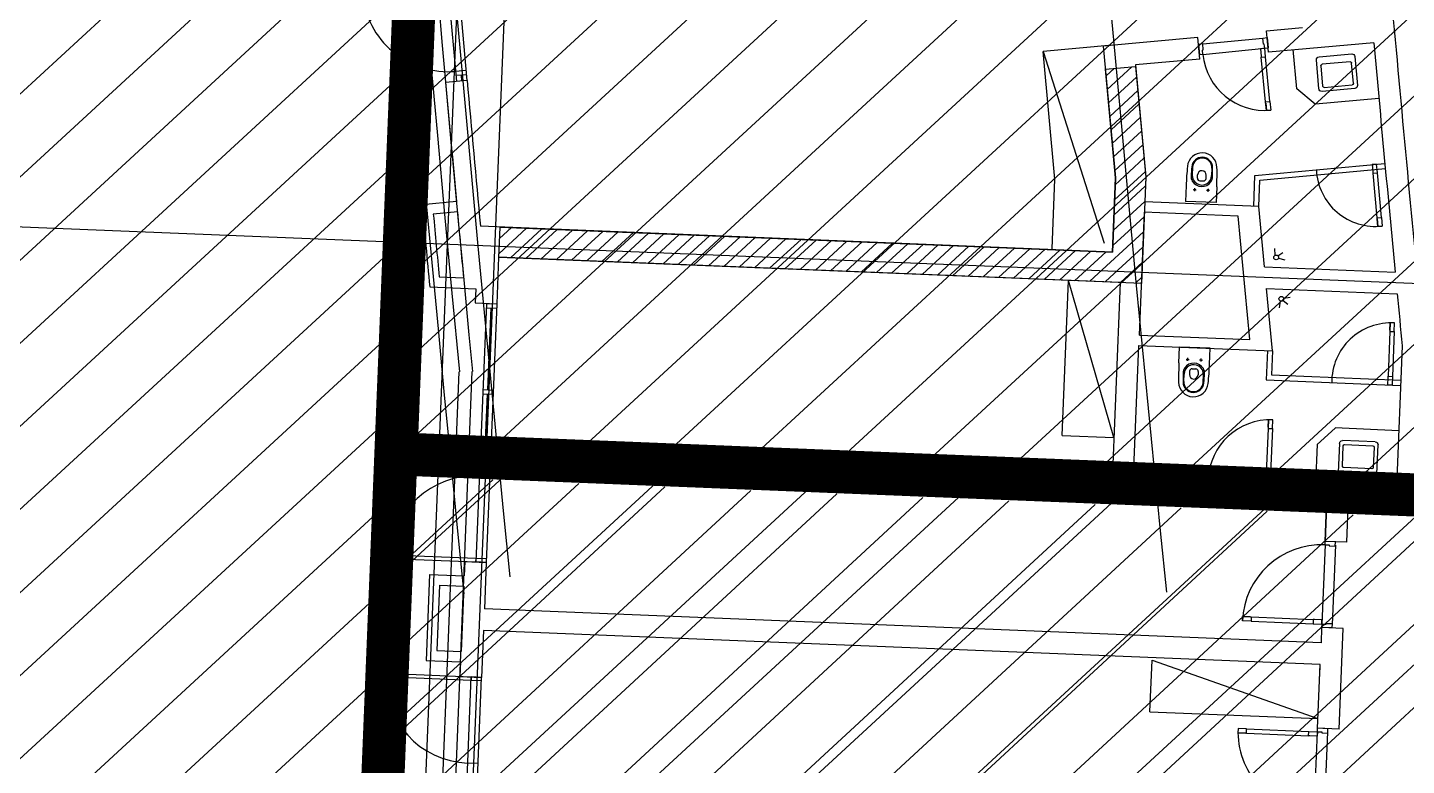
# Model space of a CAD drawing. Extents: x -678889171 to 586587, y -792238163 to 335485.
# Drawn here: x -678735730 to -678719757, y -792112432 to -792103875 of the extents above; entities that cross this region are included whole.
import ezdxf
from ezdxf.enums import TextEntityAlignment as Align

# ---------------------------------------------------------------- set-up
doc = ezdxf.new("R2010")
doc.units = 0
doc.header["$MEASUREMENT"] = 0
for name, color, linetype in [('A-ANNO-LEGN', 252, 'Continuous'), ('A-FLOR-PATT', 252, 'Continuous'), ('A-SITE-PATT', 252, 'Continuous'), ('A-WALL', 252, 'Continuous')]:
    doc.layers.add(name, color=color, linetype=linetype)
for name, color, linetype, lineweight in [('BASEMENT3 LAYOUT$0$A-TABL-TEXT', 252, 'Continuous', 30), ('BASEMENT3 LAYOUT$0$HATCH3', 252, 'Continuous', 15), ('BASEMENT3 LAYOUT$0$HATCH5', 252, 'Continuous', 15), ('BASEMENT3 LAYOUT$0$TEXT6', 252, 'Continuous', 0)]:
    doc.layers.add(name, color=color, linetype=linetype, lineweight=lineweight)
doc.styles.add('Ground floor Towers$0$$Bas01-Rname$0$EN-SC', font='swissc.ttf')
doc.styles.add('Ground floor Towers$0$$Bas01-Rname$0$EN-SCL', font='swisscl.ttf')
doc.styles.add('Ground floor Towers$0$04-Ground Floor$0$V2-lower ground$0$LEVEL  FOR LICENSE LOWER GR$0$$LG- LEVEL$0$AR-SR', font='sarb.shx')

# ---------------------------------------------------------------- blocks, each defined once
blk = doc.blocks.new('A$C61C61320')
at = {"layer": 'BASEMENT3 LAYOUT$0$HATCH3'}
h = blk.add_hatch(dxfattribs=at)
h.set_pattern_fill('JIS_WOOD', color=256, scale=1000, style=0)
h.set_pattern_definition([(45, (-845711.5632553247, -468029.5931597503), (-499.9999991609842, 499.9999991609843), [])])
h.paths.add_polyline_path([(11086.00013759569, -61354.85490543771), (12440.74077330553, -169431.9252005816), (-18168.17453308101, -169031.9252005816), (-24087.31416799291, -98540.68329571502), (-23668.41511030192, -60233.84526748693)])
at = {"layer": 'BASEMENT3 LAYOUT$0$HATCH5'}
h = blk.add_hatch(dxfattribs=at)
h.set_pattern_fill('JIS_WOOD', color=256, scale=1000, style=0)
h.set_pattern_definition([(45, (-845680.2949388556, -470481.0696760565), (-499.9999991609842, 499.9999991609843), [])])
h.paths.add_polyline_path([(12440.74077330553, -169431.9252005816), (13408.27617370361, -243253.7315873399), (7111.185080291936, -248399.4795461658), (-61957.46107163071, -237877.8060760189), (-55832.26724016038, -200866.3395951205), (-20860.02674167091, -206712.4958959252), (-20783.43353955913, -208437.764712235), (-16504.6553898881, -208719.7022090854), (-18718.17453308101, -208569.0044804074), (-18168.17453308101, -169431.9252005816)])
at = {"layer": 'BASEMENT3 LAYOUT$0$TEXT6'}
h = blk.add_hatch(dxfattribs=at)
h.set_pattern_fill('JIS_WOOD', color=256, scale=1000, style=0)
h.set_pattern_definition([(45, (-843775.3736575155, -469599.9160835323), (-499.9999991609842, 499.9999991609843), [])])
h.paths.add_polyline_path([(-48073.17453308101, -174366.9252005816), (-52827.70401773683, -137283.3745918828), (-21470.42890679266, -134427.2130430685), (-18376.25980977295, -161775.8762387046), (-18368.17453308101, -175467.8413407506), (-18518.17453308101, -176466.9552695606), (-18518.17453308101, -178386.9252005816), (-18368.17453308101, -183011.1167942794), (-18362.29752682254, -198446.5368052525), (-18168.17453308101, -202281.2411916029), (-18360.0892563893, -208926.9252005816), (-21225.79736915685, -208049.6763489796), (-45692.61271465314, -203035.1575495943), (-55544.17996463575, -201566.2036034855), (-64372.75623362488, -200382.3687026045), (-73244.07786642597, -199325.5838570178), (-82129.48166527948, -198394.9150768394), (-90383.39706973708, -197394.4851778569), (-93352.28011348587, -194591.9241360954), (-93352.28011348587, -177285.8004086108), (-93172.93907456682, -174906.1366184817), (-50378.17453308101, -174866.9252005816)])
at = {"layer": 'BASEMENT3 LAYOUT$0$A-TABL-TEXT', "const_width": 500}
for points in [[(-18360.08925638907, -208926.9252005816), (-18360.08925638907, -208926.9252005816), (-18360.08925638907, -204246.3573498543), (-18376.25980977295, -161775.8762387046), (-21467.74319023453, -134455.7384705361)], [(-18366.52757382521, -169175.8277843925), (12361.09125100239, -169167.4507841228)]]:
    blk.add_lwpolyline(points, dxfattribs=at)
blk = doc.blocks.new('2')
at = {"layer": 'BASEMENT3 LAYOUT$0$A-TABL-TEXT', "const_width": 500}
for points in [[(99560.7670452043, 23270.4355040497), (99560.7670452043, 23270.4355040497), (99560.7670452043, 27951.00335477709), (99544.59649182041, 70421.48446592674), (96453.11311135883, 97741.62223409527)], [(99554.32872776815, 63021.53292023888), (131682.2803990372, 63030.29168092733)]]:
    blk.add_lwpolyline(points, dxfattribs=at)
blk = doc.blocks.new('GR')
at = {"layer": 'A-FLOR-PATT'}
for p, q in [((69940, 90900), (69940, 4700)), ((70490, 90900), (70490, 1700)), ((69975.36341892085, 82527.9796131104), (69829.41952450687, 83635.65961105189)), ((70094.38259199652, 82543.29522777715), (69948.39130804052, 83651.33490124991)), ((79322.05113681691, 83495.19003701527, 1.876351341012131e-08), (79738.62958752655, 83549.74479202853)), ((78529.67651897074, 83384.8018885541), (77440.51752714974, 83242.16656532005)), ((78562.13911543414, 83136.9184888863, 1.876351341011422e-08), (78529.67651897074, 83384.8018885541, 1.876351341011422e-08)), ((78590.26337529383, 83312.46983538286, 3.234620654533095e-06), (79283.56783317927, 83409.0562147319, 3.251038176245418e-06)), ((79283.56783317927, 83409.0562147319, 3.251038176245418e-06), (79333.0895801711, 83415.95524182825, 3.252210856367727e-06)), ((79293.22647111416, 83339.72576894343, 3.25104628393498e-06), (79283.56783317927, 83409.0562147319, 3.251038176245418e-06)), ((79354.51394362637, 83247.3050311513, 1.876351341011454e-08), (79322.05113681691, 83495.19003701527, 1.876351341011454e-08)), ((79333.0895801711, 83415.95524182825, 3.252210856367727e-06), (79349.64724520234, 83297.10304904798, 3.252224755264119e-06)), ((80569.60216545498, 83406.39199044488), (79354.51394362637, 83247.3050311513, 1.876351341011422e-08)), ((77543.08836070042, 83255.59915331475), (76747.55315415862, 83149.73193116512)), ((77440.51752714974, 83242.16656532005), (77642.9724288974, 81720.82692111889)), ((78590.26337529383, 83312.46983538286, 3.234620654533095e-06), (78540.74162830201, 83305.5708082865, 3.233447974410786e-06)), ((78540.74162830201, 83305.5708082865, 3.233447974410786e-06), (78557.29929333326, 83186.71861550622, 3.233461873307177e-06)), ((78590.01766383035, 83241.75958417513, 3.234394226198195e-06), (78599.92201322872, 83243.1393895944, 3.234628762222656e-06)), ((78596.91669092671, 83192.2378371833, 3.234400017405024e-06), (78590.01766383035, 83241.75958417513, 3.234394226198195e-06)), ((78599.92201322872, 83243.1393895944, 3.234628762222656e-06), (78590.26337529383, 83312.46983538286, 3.234620654533095e-06)), ((78596.91669092671, 83192.2378371833, 3.234400017405024e-06), (79310.0298476089, 83291.5838273709, 3.251286611166271e-06)), ((79310.0298476089, 83291.5838273709, 3.250124007743846e-06), (79260.50810061707, 83284.68480027452, 3.250124007743846e-06)), ((79260.50810061707, 83284.68480027452, 3.250124007743846e-06), (79272.51240776473, 83198.51696050876, 3.250124007743846e-06)), ((79303.13082051252, 83341.10557436271, 3.251280819959442e-06), (79293.22647111416, 83339.72576894343, 3.25104628393498e-06)), ((79310.0298476089, 83291.5838273709, 3.251286611166271e-06), (79303.13082051252, 83341.10557436271, 3.251280819959442e-06)), ((79310.0298476089, 83291.5838273709, 3.251286611166271e-06), (79349.64724520234, 83297.10304904798, 3.252224755264119e-06)), ((79323.82790180162, 83192.54033338725, 3.250124007743846e-06), (79310.0298476089, 83291.5838273709, 3.250124007743846e-06)), ((79699.56009854998, 82837.64164332641, 1.593237681236045e-08), (79641.449542336, 83291.49723476256, 1.957507146456214e-08)), ((76943.82361903253, 81674.8650021849), (76747.55315415862, 83149.73193116512)), ((76747.55315415862, 83149.73193116512), (77543.82320654803, 80956.32053255432)), ((78562.13911543414, 83136.91848888635), (77823.9447535768, 83040.24519122837)), ((78596.91669092671, 83192.2378371833, 3.234400017405024e-06), (78557.29929333326, 83186.71861550622, 3.233461873307177e-06)), ((79272.51240776473, 83198.51696050876, 3.250124007743846e-06), (79274.30615480979, 83185.64130629088, 3.250124007743846e-06)), ((79274.30615480979, 83185.64130629088, 3.250124007743846e-06), (79323.82790180162, 83192.54033338725, 3.250124007743846e-06)), ((79346.05603661192, 82670.615137576, 3.25018574200865e-06), (79274.30615480979, 83185.64130629088, 3.250125513457622e-06)), ((79395.57778360375, 82677.51416467235, 3.251358422130959e-06), (79323.82790180162, 83192.54033338725, 3.251298193579931e-06)), ((77476.20071418645, 82974.02661611792), (77823.17328649494, 83020.20059068268)), ((77642.97242889742, 81720.82692111889), (77476.20071418645, 82974.02661611792)), ((77486.31188892879, 82898.04657882472), (77575.50732504556, 82987.2420149415)), ((77507.07382286206, 82742.03181746136), (77779.42005985006, 83014.37805444936)), ((77823.17328649494, 83020.20059068268), (77992.97213179353, 81744.01537794713)), ((77823.9447535768, 83040.24519122837), (77996.33481565259, 81744.5847427914)), ((77527.8357567954, 82586.01705609806), (77839.48034467865, 82897.66164398132)), ((77548.59769072867, 82430.0022947347), (77860.24225178667, 82741.6468557927)), ((79921.62464792012, 82666.99660846757, 1.131506230811475e-08), (79699.56009854998, 82837.64164332641, 1.593237681236045e-08)), ((80653.98408482187, 82761.89242358392), (79922.72460019197, 82666.15135246297, 1.129218183475172e-08)), ((70079.0187263573, 82659.90337180176), (69960.04694282364, 82644.22808160377)), ((70085.55009727315, 82610.33179532936), (69966.57831373949, 82594.65650513137)), ((70020.24291925324, 82601.72715869143), (70029.04940043631, 82534.88802781914)), ((70032.14009760659, 82603.29468771123), (70040.95131774386, 82536.41958928581)), ((77569.35962466194, 82273.98753337134), (77881.00415889468, 82585.63206760408)), ((79346.05603661193, 82670.615137576, 3.25019732442231e-06), (79395.57778360375, 82677.51416467235, 3.25019732442231e-06)), ((79359.85409080466, 82571.57164359235, 3.25019732442231e-06), (79346.05603661193, 82670.615137576, 3.25019732442231e-06)), ((79359.85409080466, 82571.57164359235, 3.25019732442231e-06), (79347.84978365699, 82657.73948335812, 3.25019732442231e-06)), ((79347.84978365699, 82657.73948335812, 3.25019732442231e-06), (79359.85409080466, 82571.57164359235, 3.25019732442231e-06)), ((79395.57778360375, 82677.51416467235, 3.25019732442231e-06), (79409.37583779647, 82578.47067068871, 3.25019732442231e-06)), ((70094.38259199652, 82543.29522777715), (69844.75082685685, 82511.1721351303)), ((77590.12155859525, 82117.97277200801), (77901.76606600269, 82429.61727941546)), ((79409.37583779647, 82578.47067068871, 3.25019732442231e-06), (79359.85409080466, 82571.57164359235, 3.25019732442231e-06)), ((77610.88349252858, 81961.95801064465), (77922.5279731107, 82273.60249122677)), ((77631.64542646185, 81805.94324928129), (77943.28988021868, 82117.58770303812)), ((77642.97357540988, 81640.49470293269), (77964.0517873267, 81961.5729148495)), ((79256.65914338702, 81812.62467774304), (80754.98127716412, 82014.01112186522)), ((79316.65914338699, 81760.14961699353), (80762.97388359066, 81954.54585265278)), ((80658.87123535729, 82001.0931657544, 1.105077228144815e-06), (80609.3122360328, 81994.46703672205, 1.105077228144815e-06)), ((80609.3122360328, 81994.46703672205, 1.105077228144815e-06), (80620.8417005491, 81908.23437789743, 1.105077228144815e-06)), ((80672.12349342201, 81901.97516710541, 1.105077228144815e-06), (80658.87123535729, 82001.0931657544, 1.105077228144815e-06)), ((77642.9760983552, 81463.72053058137), (77984.8136944347, 81805.55812666088)), ((78530.51953035287, 81879.16831356552), (78530.10880152731, 81790.67056169463)), ((78592.80186372533, 81755.46086657769), (78592.77181791396, 81794.54693884151)), ((78692.00183441605, 81755.5371224774), (78691.97178860469, 81794.62319474122)), ((78754.09390426456, 81879.34017717512), (78754.64069054215, 81790.8431613546)), ((79256.65914338702, 81454.51908150598), (79256.65914338702, 81812.62467774304)), ((80620.8417005491, 81908.23437789743, 1.105077228144815e-06), (80622.56449409752, 81895.34903807307, 1.105077228144815e-06)), ((80622.56449409752, 81895.34903807307, 1.105077228144815e-06), (80672.12349342201, 81901.97516710541, 1.105077228144815e-06)), ((80691.47623603404, 81379.93544509841, 1.105478441639637e-06), (80622.56449409752, 81895.34903807307, 1.105087013839811e-06)), ((80741.03523535852, 81386.56157413076, 1.102947991958158e-06), (80672.12349342201, 81901.97516710541, 1.102556564158331e-06)), ((76943.82361903253, 80866.51838382814), (76943.82361903253, 81674.8650021849)), ((77642.89419656715, 80859.29806495924), (77642.97242889742, 81720.82692111889)), ((77642.9724288974, 81720.82692111889), (77642.97258439602, 80859.29806497344)), ((77642.97862130051, 81286.94635823005), (77992.96521937425, 81636.93295630379)), ((77992.97213179353, 81744.01537794713), (77992.89867945123, 80509.4526833361)), ((77996.33481565259, 81744.5847427914), (77996.33481565259, 81454.51908150598)), ((78464.97193573184, 81664.2562557984), (78465.11356503397, 81480.01316543383)), ((78564.99246387336, 81637.58998976607), (78565.01936867669, 81602.59000010704)), ((78622.82491612162, 81725.48393670138), (78662.02490453974, 81725.5140700811)), ((78719.9924180776, 81637.70913960936), (78720.01932288092, 81602.70914995034)), ((78819.97183084476, 81664.52914737498), (78820.11346014691, 81480.28605701041)), ((79316.65914338702, 81454.51908150598), (79316.65914338702, 81760.14961699353)), ((78820.11346014691, 81480.28605701041), (78465.11356503397, 81480.01316543383)), ((78547.50592144557, 81620.0765425349), (78582.50591110453, 81620.10344733822)), ((78702.50587564975, 81620.19569237818), (78737.50586530876, 81620.22259718152)), ((77642.98114424586, 81110.17218587876), (77992.95384418863, 81460.14488582153)), ((79080.6991185018, 81334.51908150596), (77992.94776813642, 81334.51908150598)), ((79316.65914338702, 81454.51908150598), (77992.95490773421, 81454.51908150598)), ((77993.8359193061, 79910.14962276493), (77993.83591812324, 81334.51906538857)), ((79274.76635636398, 79910.14962276495), (79080.6991185018, 81334.51908150596)), ((79410.84989319684, 80760.14961699354), (79316.65914338702, 81454.51908150598)), ((80691.47623603404, 81379.93544509841, 1.105553716216526e-06), (80741.03523535853, 81386.56157413076, 1.105553716216526e-06)), ((80704.72849409876, 81280.81744644944, 1.105553716216526e-06), (80691.47623603404, 81379.93544509841, 1.105553716216526e-06)), ((80704.72849409876, 81280.81744644944, 1.105553716216526e-06), (80693.19902958245, 81367.05010527404, 1.105553716216526e-06)), ((80693.19902958245, 81367.05010527404, 1.105553716216526e-06), (80704.72849409876, 81280.81744644944, 1.105553716216526e-06)), ((80741.03523535853, 81386.56157413076, 1.105553716216526e-06), (80754.28749342325, 81287.4435754818, 1.105553716216526e-06)), ((77642.9836671912, 80933.39801352748), (77992.94246900291, 81283.35681533918)), ((80754.28749342325, 81287.4435754818, 1.105553716216526e-06), (80704.72849409876, 81280.81744644944, 1.105553716216526e-06)), ((70026.7492280947, 81135.14961699354), (69630.26142346312, 81082.25896774062)), ((70042.61642287059, 81016.20327560406), (69765.08641182154, 80979.18134882578)), ((77395.65913812834, 80509.29678916797), (77992.93109381729, 81106.56874485692)), ((77642.97258439602, 80859.29806497344), (70315.72647772881, 80860.14961696227)), ((70542.9389785362, 80859.29678347753), (77642.89419656715, 80859.29806495924)), ((70542.9389785362, 80509.29678347753), (70542.9389785362, 80859.29678347753)), ((70543.02950696243, 80727.73496986754), (70674.5748412777, 80859.28030418282)), ((70543.02950696505, 80550.95827457352), (70851.35156848107, 80859.28033608955)), ((70678.14471127786, 80509.2967835897), (71028.12829568441, 80859.28036799625)), ((70854.92140672126, 80509.29678373647), (71204.90502288772, 80859.28039990293)), ((71031.69810216475, 80509.29678388333), (71381.68175009108, 80859.28043180966)), ((71208.47479760816, 80509.2967840301), (71558.45847729445, 80859.2804637164)), ((71385.25149305156, 80509.29678417687), (71735.23520449773, 80859.28049562304)), ((71562.028188495, 80509.29678432367), (71912.0119317011, 80859.28052752977)), ((71738.80488393846, 80509.2967844705), (72088.7886589044, 80859.28055943645)), ((71915.58157938186, 80509.29678461727), (72265.56538610774, 80859.28059134315)), ((72092.35827482527, 80509.29678476404), (72442.34211331111, 80859.28062324988)), ((72269.13497026873, 80509.29678491087), (72619.11884051442, 80859.28065515656)), ((72445.91166571216, 80509.29678505767), (72795.89556771776, 80859.28068706326)), ((72622.68836115566, 80509.29678520447), (72972.67229492113, 80859.28071896994)), ((72799.46505659909, 80509.29678535127), (73149.44902212449, 80859.28075087667)), ((72976.24175204255, 80509.2967854981), (73326.22574932783, 80859.28078278337)), ((73153.01844748596, 80509.29678564487), (73503.00247653117, 80859.28081469008)), ((73329.79514292939, 80509.29678579167), (73679.7792037345, 80859.28084659678)), ((73506.5718383728, 80509.29678593844), (73856.55593093781, 80859.28087850346)), ((73683.34853381626, 80509.29678608527), (74033.33265814118, 80859.28091041019)), ((73860.12522925972, 80509.2967862321), (74210.10938534452, 80859.2809423169)), ((74036.90192470312, 80509.29678637887), (74386.88611254783, 80859.28097422357)), ((74213.67862014656, 80509.29678652567), (74563.6628397512, 80859.2810061303)), ((74390.45531558996, 80509.29678667244), (74740.43956695453, 80859.281038037)), ((74567.23201103343, 80509.29678681926), (74917.21629415784, 80859.28106994368)), ((74744.00870647686, 80509.29678696606), (75093.99302136121, 80859.28110185041)), ((74920.7854019203, 80509.29678711286), (75270.76974856452, 80859.28113375709)), ((75097.56209736373, 80509.29678725966), (75447.54647576786, 80859.2811656638)), ((75274.33879280719, 80509.29678740649), (75624.32320297117, 80859.28119757047)), ((75451.1154882506, 80509.29678755326), (75801.09993017453, 80859.2812294772)), ((75627.892183694, 80509.29678770003), (75977.87665737787, 80859.2812613839)), ((75804.6688791374, 80509.2967878468), (76154.65338458124, 80859.28129329064)), ((75981.44557458087, 80509.29678799363), (76331.43011178455, 80859.28132519731)), ((76158.2222700243, 80509.29678814037), (76508.20683898788, 80859.28135710396)), ((76334.9989654677, 80509.29678828715), (76684.98356619122, 80859.28138901066)), ((76511.77566091117, 80509.29678843397), (76861.76029339456, 80859.28142091737)), ((76688.5523563546, 80509.29678858077), (77038.53702059787, 80859.28145282404)), ((76865.32905179803, 80509.29678872757), (77215.31374780124, 80859.28148473077)), ((77042.10574724147, 80509.29678887437), (77392.09047500457, 80859.28151663748)), ((77218.88244268493, 80509.2967890212), (77568.86720220788, 80859.28154854415)), ((77578.61570584026, 80515.47666158326), (77992.91971863163, 80929.78067437463)), ((79529.03146234072, 80898.48668738702, -1.306466559244815e-07), (79520.67615650526, 80978.25178927594, -1.306466559244815e-07)), ((79561.20036613407, 80892.9443497427, -1.306466559244815e-07), (79617.32631017582, 80933.85586353511, -1.306466559244815e-07)), ((79567.50512379204, 80864.59288047129, -1.306466559244815e-07), (79642.22691501853, 80850.14660697684, -1.306466559244815e-07)), ((77755.45367508527, 80515.53793553164), (77992.90834344598, 80752.99260389234)), ((79410.84989319684, 80760.14961699353), (80924.70752121089, 80760.14961699353)), ((113465, 80635), (49090.70326786811, 80635)), ((77746.3348156526, 80509.35261344085), (70541.39351562597, 80509.29678347614)), ((70541.39351562597, 80509.29678347614), (70541.39351570826, 79969.4497927283)), ((77542.88886176972, 80509.29678929038), (70542.9389785362, 80509.29678347753)), ((77146.33481557031, 78709.29567841307), (77146.3348140755, 80509.29678896116)), ((77746.33481557031, 78709.29567891132), (77146.3348140755, 80509.29678945948)), ((77992.89867945123, 80509.4526833361), (77542.88886176972, 80509.29678929038)), ((77746.3348156526, 80509.35261344085), (77746.3348156526, 78019.72413632684)), ((77932.29164433043, 80515.5992094801), (77992.89696826035, 80576.20453341003)), ((79543.42585876262, 79790.14962276496), (79445.32742700868, 80510.14961699354)), ((79445.32742700867, 80510.14961699353), (80958.86326389748, 80510.14961699353)), ((79608.54862214542, 80371.8125466001, -1.306466559244815e-07), (79600.19331630996, 80292.04744471112, -1.306466559244815e-07)), ((79640.71752593877, 80377.35488424441, -1.306466559244815e-07), (79696.84346998052, 80336.443370452, -1.306466559244815e-07)), ((79647.02228359674, 80405.70635351582, -1.306466559244815e-07), (79721.74407482323, 80420.15262701028, -1.306466559244815e-07)), ((69862.24462501309, 80255.14961696214), (70144.77779544063, 80255.14961696212)), ((69757.34285652905, 80135.14961696212), (70291.39351570826, 80135.14961696212)), ((70291.39351570826, 80135.14961696212), (70291.39351570826, 79969.4497927283)), ((80942.08012724751, 80170.14944376588, 3.072426635062687e-09), (80892.08013927721, 80170.11475993675, 3.072426635062687e-09)), ((80892.08013927721, 80170.11475993675, 3.072426635062687e-09), (80892.14048913991, 80083.11478086842, 3.072426635062687e-09)), ((80892.14048913991, 80083.11478086842, 3.072426635062687e-09), (80892.08013927721, 80170.11475993675, 3.072426635062687e-09)), ((80892.08013927721, 80170.11475993675, 3.072426635062687e-09), (80892.14950693549, 80070.11478399616, 3.072426635062687e-09)), ((80892.14950693549, 80070.11478399616, 3.072426635062687e-09), (80942.14949490578, 80070.1494678253, 3.072426635062687e-09)), ((80892.14950693547, 80070.11478399616, 2.997152058173434e-09), (80892.51021875854, 79550.11490910506, 2.60572425834695e-09)), ((80942.14949490578, 80070.1494678253, 3.072426635062687e-09), (80942.08012724751, 80170.14944376588, 3.072426635062687e-09)), ((80942.14949490578, 80070.1494678253), (80942.51020672884, 79550.14959293419)), ((70291.39351570826, 79969.4497927283), (70541.39351570826, 79969.4497927283)), ((70421.39351570781, 79969.44979272803), (70421.39351570787, 76969.44979272803)), ((70421.39351570781, 79969.44979277719), (70541.39351570775, 79969.44979272802)), ((70421.39351568738, 79919.44979277714), (70541.39351568726, 79919.44979272805)), ((70475.52191884967, 79919.44979275501), (70475.52191884967, 78969.44979275497)), ((70487.52191884967, 79919.44979275012), (70487.52191884967, 78969.4497927501)), ((70541.39351570775, 79969.44979272802), (70541.39351570775, 76969.44979272802)), ((77993.82773899057, 79910.14962276495), (79274.76635636398, 79910.14962276495)), ((81041.39761408372, 79909.19043230286), (81041.3976140838, 78269.72242891489)), ((77993.8283935032, 79790.14962276496), (79543.42585876262, 79790.14962276496)), ((77993.8359206684, 78269.72401001569), (77993.83591940576, 79790.14962276499)), ((78464.97193573184, 79606.0429781887), (78465.11356503397, 79790.28606855328)), ((78820.11346014691, 79790.0131769767), (78465.11356503397, 79790.28606855328)), ((78819.97183084476, 79605.77008661213), (78820.11346014691, 79790.0131769767)), ((79483.42585876262, 79790.14962276499), (79483.42585876262, 79450.14961699353)), ((79543.42585876262, 79790.14962276499), (79543.42585876262, 79510.14961699353)), ((78547.50592144557, 79650.22269145222), (78582.50591110453, 79650.1957866489)), ((78564.99246387336, 79632.70924422104), (78565.01936867669, 79667.70923388007)), ((78622.82491612162, 79544.81529728574), (78662.02490453974, 79544.78516390601)), ((78702.50587564975, 79650.10354160893), (78737.50586530876, 79650.07663680559)), ((78719.9924180776, 79632.59009437775), (78720.01932288092, 79667.59008403677)), ((80892.51021875854, 79550.11490910506, 2.595938563351521e-09), (80942.51020672884, 79550.14959293419, 2.595938563351521e-09)), ((80892.51923655412, 79537.11491223278, 2.595938563351521e-09), (80892.51021875854, 79550.11490910506, 2.595938563351521e-09)), ((80942.51020672884, 79550.14959293419, 2.595938563351521e-09), (80942.57957438711, 79450.14961699359, 2.595938563351521e-09)), ((78530.51953035287, 79391.1309204216), (78530.10880152731, 79479.62867229249)), ((78592.80186372533, 79514.83836740942), (78592.77181791396, 79475.7522951456)), ((78692.00183441605, 79514.76211150971), (78691.97178860469, 79475.6760392459)), ((78754.09390426455, 79390.95905681199), (78754.64069054215, 79479.45607263251)), ((79483.42585876262, 79450.14961699353), (81041.39761408373, 79450.14961699353)), ((79543.42585876262, 79510.14961699353), (81041.39761408373, 79510.14961699353)), ((80892.57958641682, 79450.11493316446, 2.595938563351521e-09), (80892.51923655412, 79537.11491223278, 2.595938563351521e-09)), ((80942.57957438711, 79450.14961699359, 2.595938563351521e-09), (80892.57958641682, 79450.11493316446, 2.595938563351521e-09)), ((70140, 32215), (70140, 79165)), ((70290, 71710), (70290, 79175)), ((70421.39351529855, 78969.44979277716), (70541.39351529843, 78969.44979272808)), ((70421.39351527812, 78919.44979277717), (70541.393515278, 78919.44979272808)), ((70475.52191884973, 78019.449792728), (70475.52191884961, 78919.44979275503)), ((70487.52191884967, 78019.44979272794), (70487.52191884967, 78919.4497927501)), ((79528.30632270574, 78989.72192429197), (79528.30611868986, 78902.72192429223)), ((79528.30611868986, 78902.72192429223), (79528.30632270574, 78989.72192429197)), ((79528.30632270574, 78989.72192429197), (79528.30608820471, 78889.72192429227)), ((79578.30632270558, 78989.72180704145), (79528.30632270574, 78989.72192429197)), ((79578.30608820457, 78889.72180704176), (79578.30632270558, 78989.72180704145)), ((80302.9165233513, 78924.74976843668), (80104.32323903711, 78727.28306381483)), ((81041.3976140838, 78923.63658553918), (80303.90021541236, 78925.72788021088)), ((79528.30608820471, 78889.72192429227), (79528.30486879939, 78369.72192429393)), ((79528.30608820471, 78889.72192429227), (79578.30608820457, 78889.72180704176)), ((79578.30608820455, 78889.72180704176), (79578.30486879924, 78369.72180704342)), ((77146.33481557031, 78709.29567841307), (77746.33481557031, 78709.29567891132)), ((80104.32323903711, 78727.28306381483), (80104.32572169264, 78269.72242890918)), ((77993.8359206684, 78269.72401001569), (78818.30426736774, 78269.72358925166)), ((78818.30413978128, 78019.72358925172, -1.350741843250552e-07), (78818.30426736777, 78269.72358925166, -1.350741843250552e-07)), ((78818.30435289939, 78149.72358925198), (78818.30463430061, 78269.72358925152)), ((78858.3046343005, 78269.7234954511), (78818.30463430061, 78269.72358925152)), ((78858.3046343005, 78269.7234954511), (78858.30451704998, 78219.72349545125)), ((78858.3046343005, 78269.7234954511), (79578.30463429821, 78269.72180704372)), ((79528.30463429837, 78269.72192429424), (79528.30483831426, 78356.72192429398)), ((79578.30463429821, 78269.72180704372), (79528.30463429837, 78269.72192429424)), ((79528.30483831426, 78356.72192429398), (79528.30486879939, 78369.72192429393)), ((79528.30486879939, 78369.72192429393), (79578.30486879924, 78369.72180704342)), ((79578.30463429821, 78269.72180704372), (79578.3045170477, 78219.72180704388)), ((79578.30486879924, 78369.72180704342), (79578.30463429821, 78269.72180704372)), ((79578.30463429821, 78269.72180704372), (79618.30463429808, 78269.72171324331)), ((79618.3041397795, 78019.72318097504, -1.350741843250552e-07), (79618.30426736598, 78269.72318097498, -1.350741843250552e-07)), ((81041.3976140838, 78269.72242890924), (79618.30426736597, 78269.72315517909)), ((79618.30435289686, 78149.72171324378), (79618.30463429808, 78269.72171324331)), ((78868.30435289924, 78149.72347200147), (78818.30435289939, 78149.72358925198)), ((78858.30451704998, 78219.72349545125), (78868.30451704995, 78219.72347200115)), ((78868.30451704995, 78219.72347200115), (78868.30435289924, 78149.72347200147)), ((78868.30435289923, 78149.72347200147), (79568.30435289702, 78149.7218304943)), ((79568.30451704773, 78219.72183049399), (79568.30435289702, 78149.7218304943)), ((79568.30435289702, 78149.7218304943), (79618.30435289686, 78149.72171324378)), ((79578.3045170477, 78219.72180704388), (79568.30451704773, 78219.72183049399)), ((70541.39351570752, 78019.44979272802), (70421.39351570763, 78019.44979272799)), ((70541.39351570752, 77969.44979272802), (70421.39351570763, 77969.44979272799)), ((77746.3348156526, 78019.72413632684), (78818.30413978128, 78019.72358925172)), ((80241.33649430834, 78019.72283721712), (79618.30413977949, 78019.72315517909)), ((80241.33649430201, 78019.72286301301, -6.593756669272385e-08), (80241.43778953046, 77607.42000196347, -6.593756669272385e-08)), ((80241.43778953046, 77607.42000196342, -6.593756669272385e-08), (80241.33649430201, 78019.72245473633, -6.593756669272385e-08)), ((80491.4377970754, 77607.42000196347, -6.593756669272385e-08), (80491.33650178433, 78019.72270963065, -6.594735006158406e-08)), ((81291.3976140838, 78019.72230132276), (80491.33650178433, 78019.72270963065)), ((80361.43778953029, 77607.42000196344, -6.593756669272195e-08), (80241.43778953044, 77607.42000196344, -6.593756669272195e-08)), ((80241.43778953044, 77567.42000196346, -6.593756669272195e-08), (80241.43778953044, 77607.42000196344, -6.593756669272195e-08)), ((80491.4377970754, 77607.42000196347, -6.593756669272385e-08), (80241.43778953046, 77607.42000196347, -6.593756669272385e-08)), ((80241.43778953044, 77567.42000196346, -6.593756669272195e-08), (80291.43778953042, 77567.42000196346, -6.593756669272195e-08)), ((80241.43778953044, 77567.42000196346, -6.593756669272195e-08), (80241.43778953044, 76647.42000196375, -6.593756669272195e-08)), ((80291.43778953042, 77567.42000196346, -6.593756669272195e-08), (80291.43778953042, 77557.42000196346, -6.593756669272195e-08)), ((80291.43778953042, 77557.42000196346, -6.593756669272195e-08), (80361.43778953029, 77557.42000196344, -6.593756669272195e-08)), ((80361.43778953029, 77557.42000196344, -6.593756669272195e-08), (80361.43778953029, 77607.42000196344, -6.593756669272195e-08)), ((80361.43778953036, 77567.42000196346, -6.593756669272195e-08), (80361.43778953036, 76647.42000196375, -6.593756669272195e-08)), ((70421.34653918685, 77009.44976527331), (69421.3473203765, 77008.19466175899)), ((69421.3473203765, 77008.19466175899), (69421.39752453905, 76968.1946932647)), ((70541.34653918678, 77010.70450427779), (70421.34653918684, 77010.70450427779)), ((70421.39674334937, 76969.44979677905), (70421.34653918685, 77009.44976527331)), ((69421.39752453905, 76968.1946932647), (70421.39674334937, 76969.44979677905)), ((70291.39351570826, 76969.4497927283), (70291.39351570826, 76803.74996849448)), ((70291.39351570826, 76969.4497927283), (70541.39351570826, 76969.4497927283)), ((70541.39351570775, 76969.44979272802), (70421.39351570787, 76969.449792728)), ((70541.39351570826, 76969.44979272831), (70541.39351570826, 76429.02131252983)), ((69891.38603150056, 76803.74996849446), (69891.38603150056, 75803.74996849446)), ((69891.38603150056, 76803.74996849446), (70291.38603150054, 76803.74996849448)), ((70011.38603150056, 76683.74996849448), (70011.38603150056, 75923.74996849448)), ((70011.38603150056, 76683.74996849448), (70291.38603150054, 76683.74996849448)), ((70291.38603150056, 76683.74996849448), (70291.38603150056, 75923.74996849446)), ((79321.43778953073, 76647.42000196375, -6.593756669272195e-08), (79321.43778953073, 76697.42000196374, -6.593756669272195e-08)), ((79321.43778953073, 76697.42000196374, -6.593756669272195e-08), (79408.4377895307, 76697.42000196374, -6.593756669272195e-08)), ((79408.4377895307, 76697.42000196374, -6.593756669272195e-08), (79321.43778953073, 76697.42000196374, -6.593756669272195e-08)), ((79321.43778953073, 76697.42000196374, -6.593756669272195e-08), (79421.4377895307, 76697.42000196374, -6.593756669272195e-08)), ((79421.4377895307, 76697.42000196374, -6.593756669272195e-08), (79421.4377895307, 76647.42000196375, -6.593756669272195e-08)), ((79421.4377895307, 76697.42000196374, -6.593756669272195e-08), (80141.43778953046, 76697.42000196374, -6.593756669272195e-08)), ((80141.43778953046, 76697.42000196374, -6.593756669272195e-08), (80141.43778953046, 76647.42000196375, -6.593756669272195e-08)), ((80154.43778953046, 76697.42000196374, -6.593756669272195e-08), (80141.43778953046, 76697.42000196374, -6.593756669272195e-08)), ((80241.43778953044, 76697.42000196374, -6.593756669272195e-08), (80154.43778953046, 76697.42000196374, -6.593756669272195e-08)), ((80241.43778953044, 76647.42000196375, -6.593756669272195e-08), (80241.43778953044, 76697.42000196374, -6.593756669272195e-08)), ((79421.4377895307, 76647.42000196375, -6.593756669272195e-08), (79321.43778953073, 76647.42000196375, -6.593756669272195e-08)), ((79421.4377895307, 76647.42000196376, -6.593756669272195e-08), (80141.43778953046, 76647.42000196375, -6.593756669272195e-08)), ((80141.43778953046, 76647.42000196375, -6.593756669272195e-08), (80241.43778953044, 76647.42000196375, -6.593756669272195e-08)), ((80241.43778953044, 76647.42000196375, -6.593756669272195e-08), (80291.43778953042, 76647.42000196375, -6.593756669272195e-08)), ((80241.43778953044, 76647.42000196375, -6.593756669272195e-08), (80241.43778953044, 76607.42000196376, -6.593756669272195e-08)), ((80491.4377895305, 76607.42000196347, -6.593756669272385e-08), (80241.4377895305, 76607.42000196347, -6.593756669272385e-08)), ((80241.43778953046, 76607.42000196347, -6.593756669272195e-08), (80241.43778953046, 76429.02131252983, -6.593756669272195e-08)), ((80361.43778953029, 76607.42000196376, -6.593756669272195e-08), (80241.43778953044, 76607.42000196376, -6.593756669272195e-08)), ((80291.43778953042, 76657.42000196375, -6.593756669272195e-08), (80361.43778953029, 76657.42000196375, -6.593756669272195e-08)), ((80291.43778953042, 76647.42000196375, -6.593756669272195e-08), (80291.43778953042, 76657.42000196375, -6.593756669272195e-08)), ((80361.43778953029, 76657.42000196375, -6.593756669272195e-08), (80361.43778953029, 76607.42000196376, -6.593756669272195e-08)), ((80491.38573722455, 75437.88748671571, -6.325771356138052e-08), (80491.38573722455, 76607.42000196347, -6.325771356138052e-08)), ((80241.43778953046, 76429.02131252983, -6.59375666927211e-08), (70541.38603150063, 76429.02131252983)), ((80241.38573722455, 76179.02131252983, -6.325771356138052e-08), (70541.38603150063, 76179.02131252983)), ((70541.39351570826, 76179.02131252985), (70541.39351570826, 75634.92236496914)), ((78294.14061271414, 75550.81539999685, -7.482456885866766e-08), (78294.14091892166, 76150.81539999679, -7.482456885866788e-08)), ((78294.14091892159, 76150.8152454526, -7.482456885867783e-08), (80241.38543101701, 75550.81425168432, 2.679853131352955e-09)), ((80241.38573722455, 75437.88748671571, -6.325771356138052e-08), (80241.38573722455, 76179.02131252983, -6.325771356138052e-08)), ((80241.4377895305, 76000.06922505485, -6.593756669272385e-08), (80241.38573722457, 76150.81425168426, -6.32577135613709e-08)), ((70011.38603150056, 75923.74996849446), (70291.38603150056, 75923.74996849446)), ((69891.38603150056, 75803.74996849446), (70291.38603150056, 75803.74996849446)), ((70291.39351570827, 75803.74996849448), (70291.39351570827, 75634.92236496913)), ((69421.34732037668, 75596.17749593793), (69421.39752453922, 75636.17746443221)), ((70421.34653918703, 75594.9223924236), (69421.34732037668, 75596.17749593793)), ((69421.39752453922, 75636.17746443221), (70421.39674334954, 75634.92236091786)), ((70291.39351589346, 75634.92236496914), (70541.39351589346, 75634.92236496914)), ((70421.39674334954, 75634.92236091786), (70421.34653918703, 75594.9223924236)), ((70541.34653918695, 75593.66765341912), (70421.34653918701, 75593.66765341912)), ((70421.39351570797, 72634.92236496888), (70421.39351570804, 75634.92236496888)), ((70541.39351570792, 75634.9223649689), (70421.39351570804, 75634.92236496891)), ((70541.39351570792, 72634.9223649689), (70541.39351570792, 75634.9223649689)), ((78294.14061271415, 75550.81524545266, 2.679853131353041e-09), (80241.38543101701, 75550.81425168432, 2.679853131352858e-09)), ((79421.38574576387, 75397.90814953063, -6.32577135613709e-08), (79321.3857457639, 75397.90814953063, -6.32577135613709e-08)), ((79321.3857457639, 75397.90814953063, -6.32577135613709e-08), (79321.3857457639, 75347.90814953065, -6.32577135613709e-08)), ((79421.38574576387, 75347.90814953065, -6.32577135613709e-08), (79421.38574576387, 75397.90814953063, -6.32577135613709e-08)), ((79421.38574576387, 75397.90814953062, -6.32577135613709e-08), (80141.38574576363, 75397.90814953063, -6.32577135613709e-08)), ((80141.38574576363, 75347.90814953065, -6.32577135613709e-08), (80141.38574576363, 75397.90814953063, -6.32577135613709e-08)), ((80141.38574576363, 75397.90814953063, -6.32577135613709e-08), (80241.3857457636, 75397.90814953063, -6.32577135613709e-08)), ((80361.38574576346, 75437.90814953062, -6.32577135613709e-08), (80241.3857457636, 75437.90814953062, -6.32577135613709e-08)), ((80241.3857457636, 75397.90814953063, -6.32577135613709e-08), (80241.3857457636, 75437.90814953062, -6.32577135613709e-08)), ((80491.38573722455, 75437.88748671571, -6.32577135613709e-08), (80241.38573722455, 75437.88748671571, -6.32577135613709e-08)), ((80241.3857457636, 75397.90814953063, -6.32577135613709e-08), (80291.38574576359, 75397.90814953063, -6.32577135613709e-08)), ((80241.3857457636, 75397.90814953063, -6.32577135613709e-08), (80241.3857457636, 75347.90814953065, -6.32577135613709e-08)), ((80241.3857457636, 74477.90814953092, -6.32577135613709e-08), (80241.3857457636, 75397.90814953063, -6.32577135613709e-08)), ((80291.38574576359, 75397.90814953063, -6.32577135613709e-08), (80291.38574576359, 75387.90814953063, -6.32577135613709e-08)), ((80361.38574576346, 75387.90814953063, -6.32577135613709e-08), (80361.38574576346, 75437.90814953062, -6.32577135613709e-08)), ((80361.38574576353, 74477.90814953092, -6.32577135613709e-08), (80361.38574576353, 75397.90814953063, -6.32577135613709e-08)), ((79321.3857457639, 75347.90814953065, -6.32577135613709e-08), (79408.38574576387, 75347.90814953065, -6.32577135613709e-08)), ((79408.38574576387, 75347.90814953065, -6.32577135613709e-08), (79321.3857457639, 75347.90814953065, -6.32577135613709e-08)), ((79321.3857457639, 75347.90814953065, -6.32577135613709e-08), (79421.38574576387, 75347.90814953065, -6.32577135613709e-08)), ((79421.38574576387, 75347.90814953065, -6.32577135613709e-08), (80141.38574576363, 75347.90814953065, -6.32577135613709e-08)), ((80154.38574576363, 75347.90814953065, -6.32577135613709e-08), (80141.38574576363, 75347.90814953065, -6.32577135613709e-08)), ((80241.3857457636, 75347.90814953065, -6.32577135613709e-08), (80154.38574576363, 75347.90814953065, -6.32577135613709e-08)), ((80291.38574576359, 75387.90814953063, -6.32577135613709e-08), (80361.38574576346, 75387.90814953063, -6.32577135613709e-08)), ((70541.39351570768, 74634.9223649689), (70421.39351570781, 74634.92236496892))]:
    blk.add_line(p, q, dxfattribs=at)
at = {"layer": 'A-FLOR-PATT', "extrusion": (-1.622104532718838e-11, 5.949288611056262e-12, -1)}
for p, q in [((79943.32966949674, 83218.39385121886, 1.596574380862026e-05), (80320.23653259035, 83266.65415383672, 1.595991709977862e-05)), ((80357.75128250639, 83237.65592791245, 1.595913605250456e-05), (80400.33390246332, 82905.09104871203, 1.595646679344782e-05)), ((79956.91406352934, 82848.31422210275, 1.596332174502623e-05), (79914.33144357242, 83180.87910130317, 1.596599100408296e-05)), ((79967.89966178965, 83114.50106013735, 1.596472716946283e-05), (79997.7074957597, 82881.70564469707, 1.596285868812312e-05)), ((80303.87815797911, 83174.42163438693, 1.595963373183713e-05), (79982.39877475193, 83133.2584350952, 1.596460357173148e-05)), ((80352.4433669066, 82927.12710598449, 1.595737472686039e-05), (80322.63553293678, 83159.92252142471, 1.595924320820011e-05)), ((80016.46487071738, 82867.20653173485, 1.596246816448609e-05), (80337.94425394456, 82908.36973102659, 1.595749832459175e-05)), ((80371.33567653876, 82867.57629879628, 1.595671398891053e-05), (79994.42881344515, 82819.31599617843, 1.596254069775217e-05))]:
    blk.add_line(p, q, dxfattribs=at)
at = {"layer": 'A-FLOR-PATT', "extrusion": (1.233641791347702e-24, -8.133420198913163e-17, -1)}
for p, q in [((80360.94861641934, 78749.38245094934), (80360.94862150459, 78414.10245094937)), ((80774.4606159107, 78782.91045722127), (80394.47661591088, 78782.9104514579)), ((80807.98862150474, 78414.10245772981), (80807.98861641949, 78749.38245772978)), ((80405.65262040286, 78486.7464516274), (80405.65261684312, 78721.4424516274)), ((80422.41661658883, 78738.20645188168), (80746.520616589, 78738.20645679749)), ((80763.2846168431, 78721.44245705177), (80763.28462040285, 78486.74645705178)), ((80746.52062065725, 78469.9824567975), (80422.41662065708, 78469.98245188169)), ((80394.47662201338, 78380.57445145794), (80774.4606220132, 78380.57445722132))]:
    blk.add_line(p, q, dxfattribs=at)
at = {"layer": 'A-FLOR-PATT'}
for centre, radius in [((78565.00591627503, 81620.08999493656), 7.5), ((78720.00587047926, 81620.20914477986), 7.5), ((79541.31344313026, 80873.64516935984, -1.306466559244815e-07), 27.71187597420066), ((79620.83060293496, 80396.65406462728, -1.306466559244815e-07), 27.71187597420066), ((78565.00591627503, 79650.20923905056), 7.5), ((78720.00587047926, 79650.09008920725), 7.5)]:
    blk.add_circle(centre, radius, dxfattribs=at)
for centre, radius, start, end in [((687279.656740699, 163488.6097753342), 632022.5456272444, 169.8809308091749, 188.016783999427), ((687279.656740699, 163488.6097753342), 623072.5456272444, 169.8809308091749, 188.016783999427), ((687377.2148750997, 163494.3993246956), 622619.9563395467, 169.8833632136182, 188.0029312343603), ((687457.6315433225, 163499.1463224945), 615150.2507543761, 171.0710527946992, 188.0887984813754), ((687457.6315433225, 163499.1463224945), 623050.2507543761, 176.9927649658002, 187.7792686703147), ((687457.6315433225, 163499.1463224945), 622900.2507543761, 185.2700056164194, 187.7802067154088), ((687457.6315433225, 163499.1463224945), 611900.2507543761, 187.4946529489882, 187.8499433408589), ((69829.42271859809, 83635.66002781593), 999.9999999999933, 187.4339377296635, 277.4339377296636), ((687457.6315433225, 163499.1463224945), 612150.2507543761, 187.5180424437536, 187.7679446374493), ((79310.0298476089, 83291.5838273709, 3.251286611166271e-06), 719.9999999997038, 187.9310057177863, 277.9310057177863), ((687457.6315433226, 163499.1463224945), 622900.2507543761, 187.4706073635105, 187.5982793578833), ((687457.6315433226, 163499.1463224945), 622650.2507543761, 187.4706627613065, 187.6268785454762), ((78642.30718218688, 81878.6494934827), 171.4999999999966, 3.252201144233672, 176.8358863889648), ((78642.30718218687, 81878.64949348269), 120.5, 3.252201147538369, 176.8358863857862), ((78642.30718218687, 81878.64949348269), 111.7888557810301, 0.3540023049911378, 179.7340852284871), ((82464.97075390624, 81667.33109046546), 4000.000000000543, 176.8358863889839, 180.0440437666184), ((82464.97075390564, 81667.33109046413), 3949, 176.8358863857862, 178.4197217291523), ((78642.37521290385, 81790.14951963059), 112.2676204798005, 179.7340852284871, 0.3540023049911378), ((78642.3718032593, 81794.58506679136), 49.59999999999997, 0.04404376633310025, 180.0440437663331), ((74819.97301267096, 81661.45431270928), 3949, 1.668365810453844, 3.252201147538369), ((74819.97301267023, 81661.45431270958), 4000.000000000731, 0.04404376659464999, 3.252201144229159), ((80649.68023032969, 81966.51345987749, 1.067772485608974e-06), 687.0797532929838, 184.8982533152995, 278.7572868339199), ((78617.43465676226, 81773.47712750026), 100, 178.4197217291523, 213.7621406606199), ((78642.37521290385, 81790.14951963059), 130, 213.7621406606199, 326.3259468722949), ((78622.80185486164, 81755.48392783769), 30, 180.0440437663331, 270.0440437663331), ((78662.0018432797, 81755.51406121741), 30, 270.0440437663331, 0.04404376633310025), ((78667.34137198712, 81773.5154912361), 100, 326.3259468722949, 1.668365810453844), ((687457.6315433226, 163499.1463224945), 623300.2507543761, 187.5982793578833, 187.6861209493217), ((687457.6315433226, 163499.1463224945), 622900.2507543761, 187.6093172304412, 187.6799485754932), ((687457.6315433226, 163499.1463224945), 623180.2507543761, 187.6093122710344, 187.6764771103283), ((687457.6315433225, 163499.1463224945), 612150.2507543761, 187.7915614067566, 187.8483377210268), ((80928.86411492512, 79483.1968075504, -3.470880397249051e-08), 687.0797532929834, 88.89784493616038, 182.7568784538543), ((82464.97075390624, 79602.96814352165), 4000.000000000543, 179.9559562333816, 183.1641136110161), ((78617.43465676226, 79496.82210648686), 100, 146.2378593393801, 181.5802782708477), ((78642.37521290385, 79480.14971435652), 112.2676204798005, 359.6459976950089, 180.2659147715129), ((78642.37521290385, 79480.14971435652), 130, 33.67405312770504, 146.2378593393801), ((78622.80185486164, 79514.81530614942), 30, 89.95595623366691, 179.9559562336669), ((78662.0018432797, 79514.7851727697), 30, 359.9559562336669, 89.95595623366691), ((78667.34137198712, 79496.78374275101), 100, 358.3316341895462, 33.67405312770504), ((74819.97301267023, 79608.84492127753), 4000.000000000731, 356.7477988557708, 359.9559562334053), ((82464.97075390564, 79602.96814352299), 3949, 181.5802782708477, 183.1641136142138), ((78642.30718218687, 79391.64974050442), 120.5, 183.1641136142138, 356.7477988524616), ((78642.30718218687, 79391.64974050442), 111.7888557810301, 180.2659147715129, 359.6459976950089), ((78642.3718032593, 79475.71416719575), 49.59999999999997, 179.9559562336669, 359.9559562336669), ((74819.97301267096, 79608.84492127784), 3949, 356.7477988524616, 358.3316341895462), ((78642.30718218688, 79391.6497405044), 171.4999999999966, 183.1641136110352, 356.7477988557664), ((79578.30463429821, 78269.72180704372), 719.9999999997038, 89.99986564070748, 179.9998656407075), ((70421.39673687142, 76969.4497967709), 999.9999999999949, 90.0719121841572, 180.0719121841572), ((80241.43778953044, 76647.42000196375, -6.593756669272195e-08), 919.9999999997044, 90, 180), ((70421.3967368716, 75634.92236092601), 999.9999999999949, 179.9280878158428, 269.9280878158428), ((80241.3857457636, 75397.90814953063, -6.32577135613709e-08), 919.9999999997044, 180, 270)]:
    blk.add_arc(centre, radius, start, end, dxfattribs=at)
at = {"layer": 'A-FLOR-PATT', "extrusion": (-1.622104532718838e-11, 5.949288611056262e-12, -1)}
for centre, radius, start, end in [((-79947.5879314926, 83185.13736329885, -1.676741794002608e-05), 33.52800000000001, 352.7033771381231, 82.70337713396792), ((-80324.49479458621, 83233.39766591671, -1.676741794002608e-05), 33.52800000000001, 82.70337713396792, 172.7033771381231), ((-79984.52790574962, 83116.63019113516, -1.676741794002607e-05), 16.76400000000001, 352.7033771381231, 82.70337713396792), ((-80306.0072889768, 83157.7933904269, -1.676741794002608e-05), 16.76400000000001, 82.70337713396792, 172.7033771381231), ((-80335.81512294686, 82924.99797498662, -1.676741794002608e-05), 16.76400000000001, 172.7033771381231, 262.7033771339679), ((-80367.07741454314, 82900.83278671629, -1.676741794002608e-05), 33.52800000000001, 172.7033771381231, 262.7033771339679), ((-79990.17055144953, 82852.57248409843, -1.676741794002608e-05), 33.52800000000001, 262.7033771339679, 352.7033771381231), ((-80014.33573971968, 82883.83477569488, -1.676741794002608e-05), 16.76400000000001, 262.7033771339679, 352.7033771381231)]:
    blk.add_arc(centre, radius, start, end, dxfattribs=at)
at = {"layer": 'A-FLOR-PATT', "extrusion": (1.233641791347702e-24, -8.133420198913163e-17, -1)}
for centre, radius, start, end in [((-80394.4766164195, 78749.3824514579), 33.52800000000002, 359.9999991328862, 89.99999913288615), ((-80774.46061641932, 78749.38245722128), 33.52800000000002, 89.99999913288615, 179.9999991328861), ((-80422.41661684308, 78721.44245188165), 16.76400000000001, 359.9999991328862, 89.99999913288615), ((-80746.52061684325, 78721.44245679746), 16.76400000000001, 89.99999913288615, 179.9999991328861), ((-80422.41662040283, 78486.74645188166), 16.76400000000001, 269.9999991328861, 359.9999991328862), ((-80746.520620403, 78486.74645679747), 16.76400000000001, 179.9999991328861, 269.9999991328861), ((-80394.47662150476, 78414.10245145793), 33.52800000000002, 269.9999991328861, 359.9999991328862), ((-80774.46062150458, 78414.1024572213), 33.52800000000002, 179.9999991328861, 269.9999991328861)]:
    blk.add_arc(centre, radius, start, end, dxfattribs=at)
at = {"layer": 'A-FLOR-PATT', "style": 'Ground floor Towers$0$04-Ground Floor$0$V2-lower ground$0$LEVEL  FOR LICENSE LOWER GR$0$$LG- LEVEL$0$AR-SR', "flags": 12}
for tag, p in [('L', (30296.07288644527, 72859.53473235783)), ('P', (30237.50458115668, 72203.99769414036))]:
    blk.add_attdef(tag, text='', height=500, dxfattribs=at).set_placement(p, align=Align.RIGHT)
at = {"layer": 'A-FLOR-PATT'}
for tag, p, height, style in [('N', (85492.25876324323, 56633.4995742733), 250, 'Ground floor Towers$0$$Bas01-Rname$0$EN-SC'), ('N', (89389.48149106537, 56633.4995742733), 250, 'Ground floor Towers$0$$Bas01-Rname$0$EN-SC'), ('N', (94597.61363499537, 56633.4995742733), 250, 'Ground floor Towers$0$$Bas01-Rname$0$EN-SC'), ('AN', (85922.66280553787, 56313.08159666645), 200, 'Ground floor Towers$0$$Bas01-Rname$0$EN-SCL'), ('AN', (89819.88553336001, 56313.08159666645), 200, 'Ground floor Towers$0$$Bas01-Rname$0$EN-SCL'), ('AN', (95028.01767729002, 56313.08159666645), 200, 'Ground floor Towers$0$$Bas01-Rname$0$EN-SCL'), ('SN', (85299.47460008037, 56025.08594095582), 200, 'Ground floor Towers$0$$Bas01-Rname$0$EN-SCL'), ('SN', (89196.69732790251, 56025.08594095582), 200, 'Ground floor Towers$0$$Bas01-Rname$0$EN-SCL'), ('SN', (94404.82947183252, 56025.08594095582), 200, 'Ground floor Towers$0$$Bas01-Rname$0$EN-SCL'), ('F', (85927.04975899268, 56008.67972904726), 200, 'Ground floor Towers$0$$Bas01-Rname$0$EN-SCL'), ('F', (89824.27248681482, 56008.67972904726), 200, 'Ground floor Towers$0$$Bas01-Rname$0$EN-SCL'), ('F', (95032.40463074483, 56008.67972904726), 200, 'Ground floor Towers$0$$Bas01-Rname$0$EN-SCL')]:
    blk.add_attdef(tag, p, '', height=height, dxfattribs=dict(at, style=style))
at = {"layer": 'A-FLOR-PATT', "style": 'Ground floor Towers$0$$Bas01-Rname$0$EN-SCL', "width": 0.8}
for p in [(85305.16036184286, 56295.1433535593), (89202.383089665, 56295.1433535593), (94410.51523359501, 56295.1433535593)]:
    blk.add_attdef('FN', p, '', height=250, dxfattribs=at)

msp = doc.modelspace()

# ---------------------------------------------------------------- block references
at = {"layer": 'A-SITE-PATT', "rotation": 357.6731745000001}
for name, p in [('2', (-678833487.1858103, -792167746.3685482, -212772)), ('A$C61C61320', (-678706236.4347705, -791940527.995869, -212772))]:
    msp.add_blockref(name, p, dxfattribs=at)

# ---------------------------------------------------------------- next in the draw order: block references
at = {"layer": 'A-WALL', "rotation": 357.6731745000001}
msp.add_blockref('GR', (-678804025.0995113, -792184118.4910543, -212772), dxfattribs=at)

# ---------------------------------------------------------------- next in the draw order: hatches: boundary and pattern name
at = {"layer": 'A-ANNO-LEGN'}
h = msp.add_hatch(dxfattribs=at)
h.set_pattern_fill('ANSI31', color=256, scale=10000, angle=-2.326825500000001)
h.set_pattern_definition([(42.6731745, (-679564563.7146958, -792179516.537627), (-847.2693918303064, 919.0400305032981), [])])
h.paths.add_polyline_path([(-678777672.8996642, -792179735.1176345), (-678770187.1392597, -792139007.139102), (-678733063.7379951, -792148537.2472874), (-678731444.0167841, -792108675.140868), (-678688692.2204224, -792110162.0728618), (-678692240.0211401, -792193145.4692618), (-678709626.0473782, -792200229.2193018), (-678779081.755804, -792187036.6399584)])

# ---------------------------------------------------------------- next in the draw order: linework, layer by layer
at = {"layer": 'A-ANNO-LEGN', "elevation": -212772}
msp.add_lwpolyline([(-678777672.8996642, -792179735.1176345), (-678770187.1392597, -792139007.139102), (-678733063.7379951, -792148537.2472874), (-678731444.0167841, -792108675.140868), (-678688692.2204224, -792110162.0728618), (-678692240.0211401, -792193145.4692618), (-678709626.0473782, -792200229.2193018), (-678779081.755804, -792187036.6399584)], close=True, dxfattribs=at)

doc.saveas('drawing.dxf')
